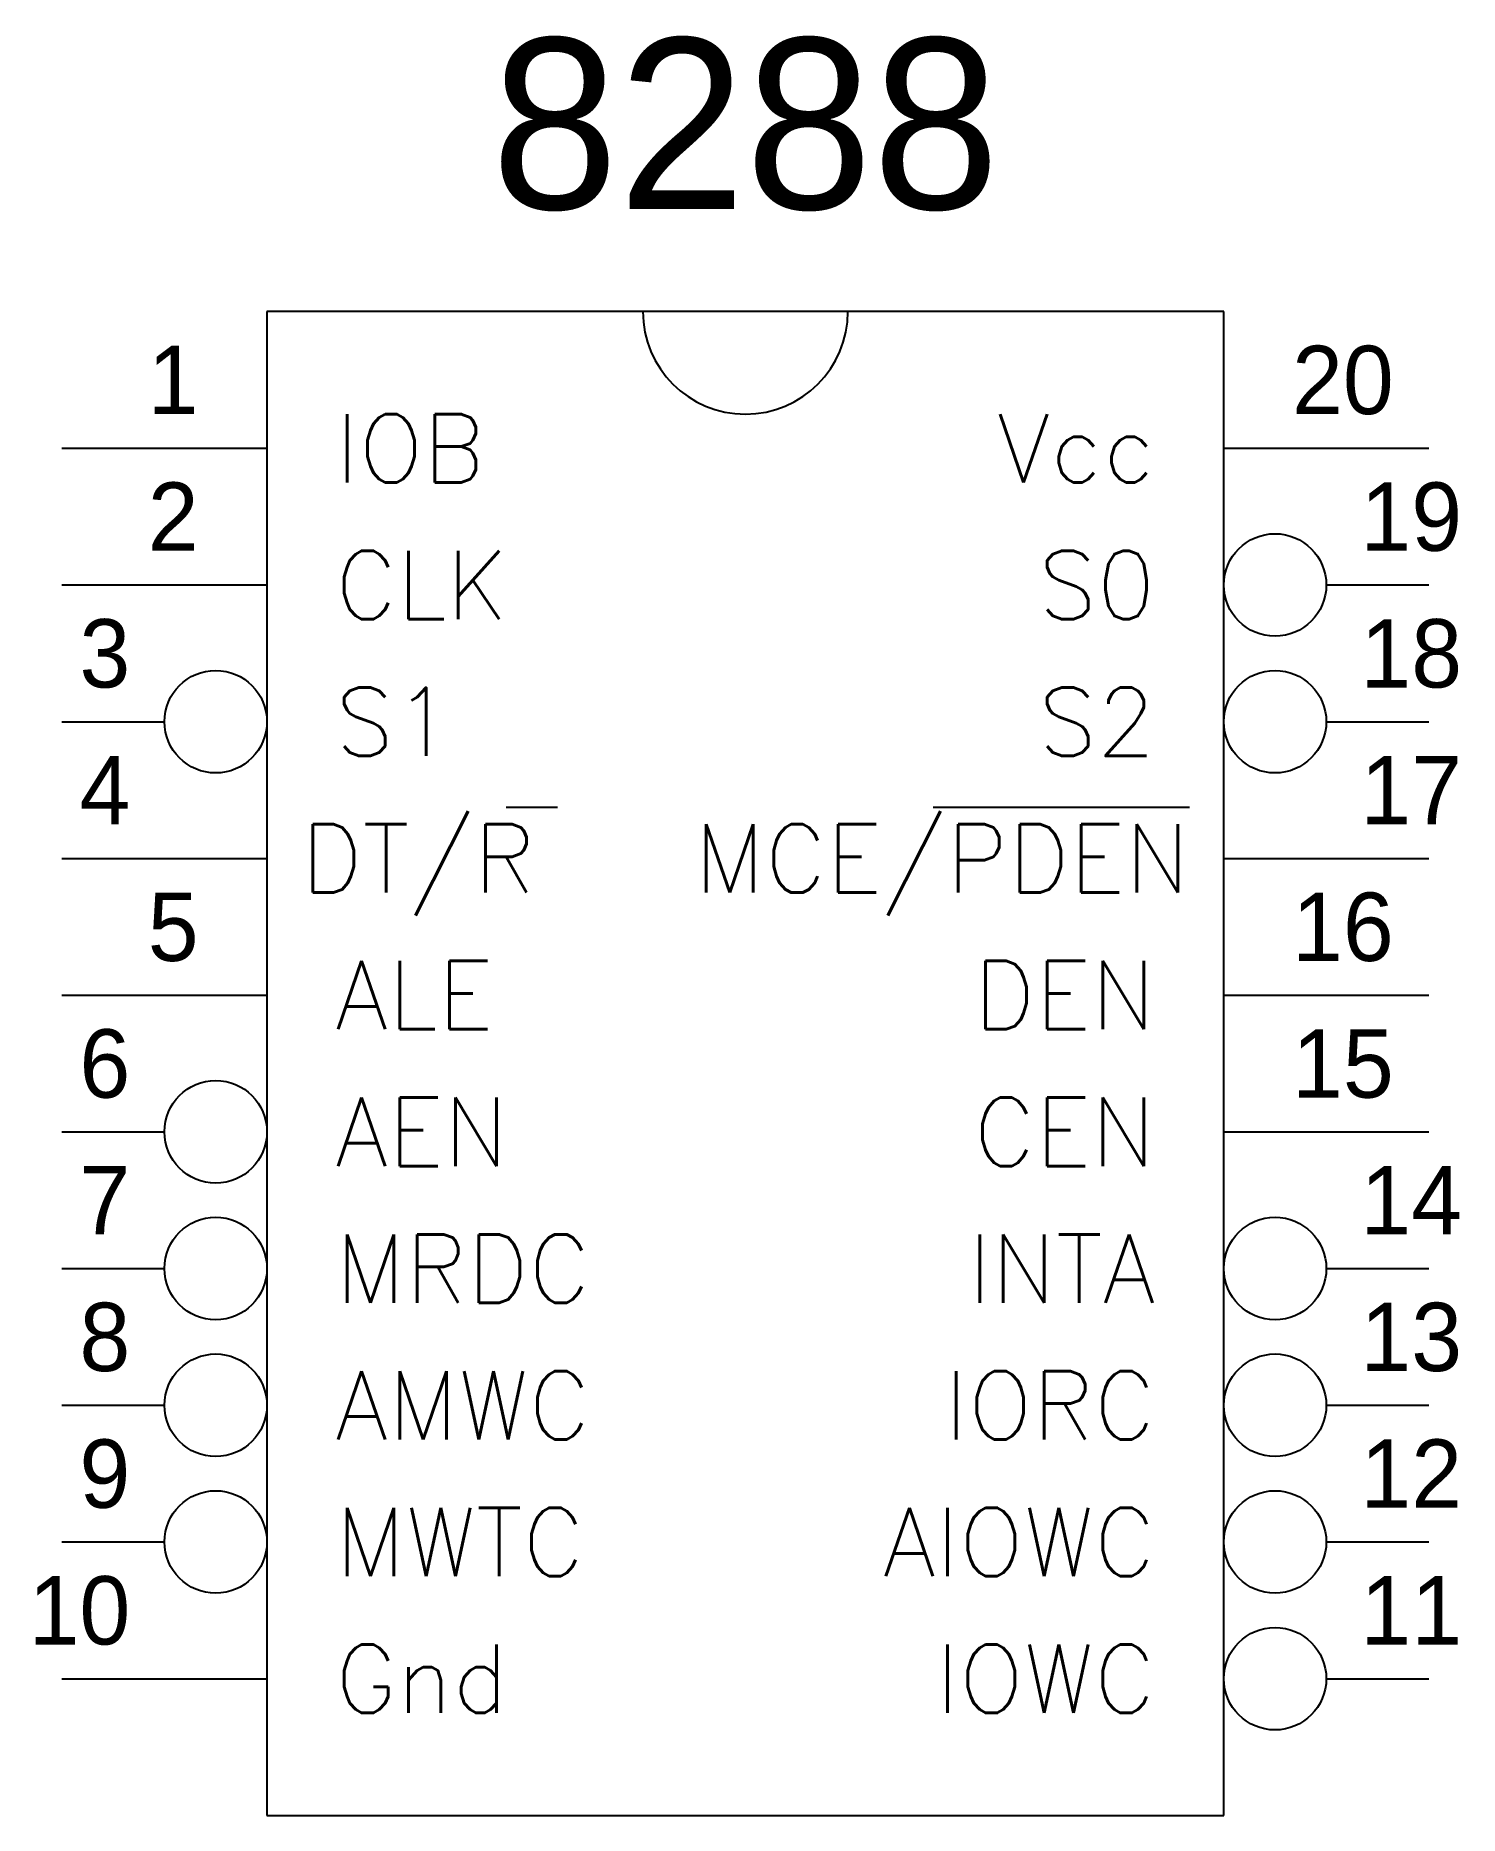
# Model space of a CAD drawing. Extents: x 3.46 to 5.54, y 2.2 to 4.8.
import ezdxf
from ezdxf.enums import TextEntityAlignment as Align

# ---------------------------------------------------------------- set-up
doc = ezdxf.new("R2010")
doc.units = 0
doc.header["$MEASUREMENT"] = 0
doc.layers.get('0').update_dxf_attribs({"linetype": 'CONTINUOUS'})
doc.styles.add('ROMANS', font='romans')

msp = doc.modelspace()

# ---------------------------------------------------------------- linework, layer by layer
for p, q in [((3.8, 4.4), (3.8, 2.2)), ((5.2, 4.4), (3.8, 4.4)), ((5.2, 2.2), (5.2, 4.4)), ((3.5, 4.2), (3.8, 4.2)), ((5.2, 4.2), (5.5, 4.2)), ((3.5, 4), (3.8, 4)), ((5.35, 4), (5.5, 4)), ((3.5, 3.8), (3.65, 3.8)), ((5.35, 3.8), (5.5, 3.8)), ((4.15, 3.675), (4.225, 3.675)), ((4.775, 3.675), (5.15, 3.675)), ((3.5, 3.6), (3.8, 3.6)), ((5.2, 3.6), (5.5, 3.6)), ((3.5, 3.4), (3.8, 3.4)), ((5.2, 3.4), (5.5, 3.4)), ((3.5, 3.2), (3.65, 3.2)), ((5.2, 3.2), (5.5, 3.2)), ((3.5, 3), (3.65, 3)), ((5.35, 3), (5.5, 3)), ((3.5, 2.8), (3.65, 2.8)), ((5.35, 2.8), (5.5, 2.8)), ((3.5, 2.6), (3.65, 2.6)), ((5.35, 2.6), (5.5, 2.6)), ((3.5, 2.4), (3.8, 2.4)), ((5.35, 2.4), (5.5, 2.4)), ((3.8, 2.2), (5.2, 2.2))]:
    msp.add_line(p, q)
for centre in [(5.275, 4), (3.725, 3.8), (5.275, 3.8), (3.725, 3.2), (3.725, 3), (5.275, 3), (3.725, 2.8), (5.275, 2.8), (3.725, 2.6), (5.275, 2.6), (5.275, 2.4)]:
    msp.add_circle(centre, 0.075)
msp.add_arc((4.5, 4.4), 0.15, 180, 0)

# ---------------------------------------------------------------- texts
msp.add_text('8288', height=0.25).set_placement((4.5, 4.55), align=Align.CENTER)
for s, p in [('1', (3.7, 4.25)), ('2', (3.7, 4.05)), ('3', (3.6, 3.85)), ('4', (3.6, 3.65)), ('5', (3.7, 3.45)), ('6', (3.6, 3.25)), ('7', (3.6, 3.05)), ('8', (3.6, 2.85)), ('9', (3.6, 2.65)), ('10', (3.6, 2.45))]:
    msp.add_text(s, height=0.1).set_placement(p, align=Align.RIGHT)
for s, p in [('20', (5.3, 4.25)), ('19', (5.4, 4.05)), ('18', (5.4, 3.85)), ('17', (5.4, 3.65)), ('16', (5.3, 3.45)), ('15', (5.3, 3.25)), ('14', (5.4, 3.05)), ('13', (5.4, 2.85)), ('12', (5.4, 2.65)), ('11', (5.4, 2.45))]:
    msp.add_text(s, height=0.1).set_placement(p)
at = {"style": 'ROMANS'}
for s, p in [('IOB', (3.9, 4.15)), ('CLK', (3.9, 3.95)), ('S1', (3.9, 3.75)), ('DT/R', (3.85, 3.55)), ('ALE', (3.9, 3.35)), ('AEN', (3.9, 3.15)), ('MRDC', (3.9, 2.95)), ('AMWC', (3.9, 2.75)), ('MWTC', (3.9, 2.55)), ('Gnd', (3.9, 2.35))]:
    msp.add_text(s, height=0.1, dxfattribs=at).set_placement(p)
for s, p in [('Vcc', (5.1, 4.15)), ('S0', (5.1, 3.95)), ('S2', (5.1, 3.75)), ('MCE/PDEN', (5.15, 3.55)), ('DEN', (5.1, 3.35)), ('CEN', (5.1, 3.15)), ('INTA', (5.1, 2.95)), ('IORC', (5.1, 2.75)), ('AIOWC', (5.1, 2.55)), ('IOWC', (5.1, 2.35))]:
    msp.add_text(s, height=0.1, dxfattribs=at).set_placement(p, align=Align.RIGHT)

doc.saveas('drawing.dxf')
